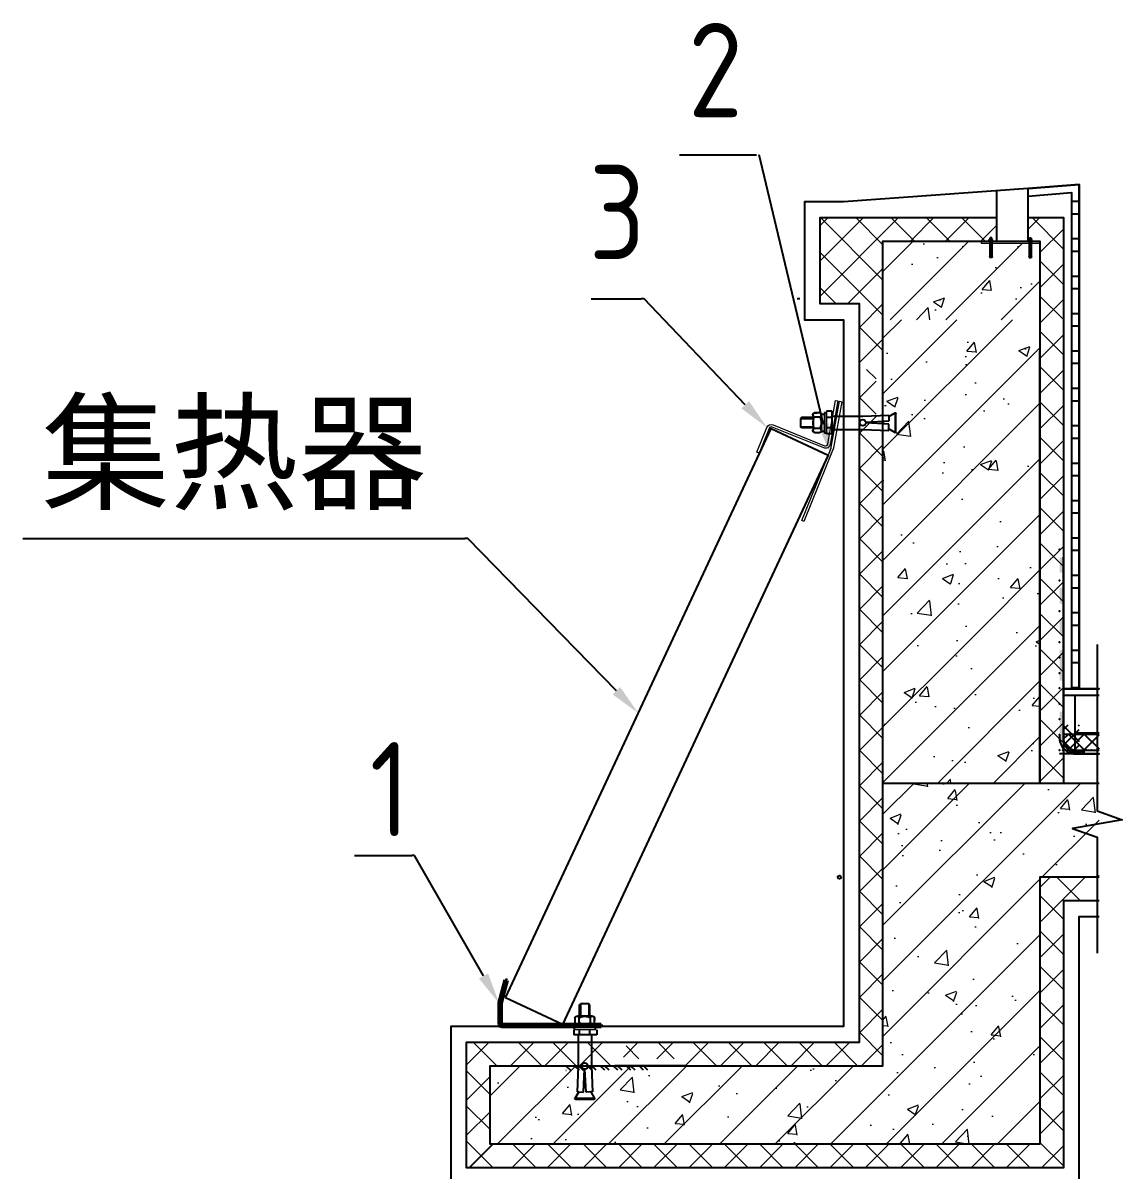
# Model space of a CAD drawing. Extents: x 27938 to 1042331, y -235042 to 1535213.
# Drawn here: x 730281 to 736578, y 811651 to 818224 of the extents above; entities that cross this region are included whole.
import ezdxf

# ---------------------------------------------------------------- set-up
doc = ezdxf.new("R2010")
doc.units = 0
doc.header["$LTSCALE"] = 1000
doc.header["$MEASUREMENT"] = 0
doc.linetypes.add('ACAD_ISO02W100', pattern=[15, 12, -3])
for name, color, linetype, lineweight in [('2细实线', 3, 'Continuous', 13), ('PUB_HATCH', 8, 'Continuous', 9), ('文字层', 7, 'Continuous', 9), ('栏杆', 163, 'Continuous', 5)]:
    doc.layers.add(name, color=color, linetype=linetype, lineweight=lineweight)
for name, color, linetype in [('A-detl-FINISH', 1, 'Continuous'), ('A-detl-water-DASH', 210, 'Continuous'), ('A-detl-XH', 8, 'Continuous'), ('Defpoint', 7, 'Continuous'), ('DIM_SYMB', 3, 'Continuous'), ('HANDRAIL', 2, 'Continuous'), ('LWK-建筑-剖面-构件', 4, 'Continuous'), ('PJ', 4, 'Continuous'), ('SURFACE', 6, 'Continuous'), ('WALL_FNSH', 6, 'Continuous'), ('实线层', 7, 'Continuous'), ('粗实线', 7, 'Continuous'), ('面层', 11, 'Continuous')]:
    doc.layers.add(name, color=color, linetype=linetype)
doc.styles.get("Standard").update_dxf_attribs({"font": 'gbenor.shx', "bigfont": 'gbcbig.shx'})
pattern_1 = [(45, (-2875805.683243243, -776584.328833896), (-159.0990257669732, 159.0990257669732), []), (49.99999999999999, (-2875805.683243243, -776584.328833896), (645.534164340678, -56.47692148433559), [67.5, -742.5]), (355, (-2875805.683243243, -776584.328833896), (-124.8762002517, 676.9729203300108), [54, -594]), (100.4514, (-2875751.888731244, -776589.035239896), (520.6584435426194, 620.4955878548582), [57.36617099999986, -631.0279007999977]), (46.18420000000002, (-2875805.683243243, -776404.328833896), (960.51694376308, -148.9671128961162), [101.2499999999995, -1113.749999999995]), (96.63559999999993, (-2875725.640172744, -776416.7428101965), (841.1964349938328, 876.7060838103974), [86.04925919999944, -946.5416999999958]), (351.1842000000001, (-2875805.683243243, -776404.328833896), (841.1957506202642, 876.7067408327921), [81, -891]), (21, (-2875715.683243243, -776449.328833896), (537.2163469066154, -362.3570015988049), [67.5, -742.5]), (326, (-2875715.683243243, -776449.328833896), (218.9837987294235, 652.6350405421676), [54, -594]), (71.45140000000002, (-2875670.915233543, -776479.5252792963), (756.2003657233406, 290.2774470389571), [57.36617099999987, -631.027900799998]), (37.50000000000001, (-2875805.683243243, -776584.328833896), (10.9438697855616, 299.6044684481803), [0, -586.8000000000001, 0, -603, 0, -596.25]), (7.499999999999999, (-2875805.683243243, -776584.328833896), (236.7625836979337, 354.9705406941242), [0, -343.7999999999999, 0, -573.3000000000001, 0, -227.25]), (327.5, (-2876006.383243244, -776584.328833896), (480.440192555168, -20.29938456094178), [0, -225, 0, -702, 0, -931.5]), (317.5, (-2876096.383243244, -776584.328833896), (524.8675524081475, 90.09448409908593), [0, -292.5, 0, -466.2, 0, -661.5])]
pattern_2 = [(45, (-6250195.436538409, 459852.1452045958), (-101.0278813620279, 101.0278813620279), []), (135, (-6250195.436538409, 459852.1452045958), (-101.0278813620279, -101.0278813620279), [])]

# ---------------------------------------------------------------- blocks, each defined once
blk = doc.blocks.new('0HLS')
at = {"layer": 'PJ'}
for p, q in [((-4.106218116688065, -16.654176101345), (4.10621811678448, -16.65417610134318)), ((-4.106218116688065, -17.90417610134409), (-4.106218116688065, -16.654176101345)), ((-4.106218116688065, -17.90417610134409), (4.10621811678448, -17.904176101345)), ((-2.499999999999994, -17.90417610134318), (-2.499999999999996, -55.39018457949715)), ((-1.976375245819321, -9.556851246164113), (-2.497208577017767, -10.07768457741167)), ((-2.497208577017767, -10.07768457741167), (-2.497208577017767, -13.54990678572903)), ((1.985887064850436, -9.556851246164113), (-1.976375245819321, -9.556851246164113)), ((2.502791406295733, -10.07768457741167), (1.985887064850436, -9.556851246164113)), ((2.086124739628763, -16.30501212562194), (2.086124739628763, -13.89712900656104)), ((2.500000000000005, -17.90417610134409), (2.500000000000003, -55.39018457949715)), ((2.502791406295733, -13.54990678572903), (2.502791406295733, -10.07768457741167)), ((4.10621811678448, -17.904176101345), (4.10621811678448, -16.65417610134318)), ((-2.499999999999996, -55.39018457949715), (-3.333333333333028, -58.72351791283017)), ((-0.4166666666669663, -55.39018457949715), (-2.499999999999996, -55.39018457949715)), ((-0.4166666666669663, -41.20603514621779), (-0.4166666666669681, -58.72351791283017)), ((-0.4166666666669663, -41.20603514621779), (0.4166666666669734, -41.20603514621779)), ((0.4166666666669734, -41.20603514621779), (0.4166666666669716, -58.72351791283017)), ((2.500000000000002, -55.39018457949715), (0.4166666666669721, -55.39018457949715)), ((2.500000000000003, -55.39018457949715), (3.333333333333032, -58.72351791283017)), ((-3.333333333333028, -58.72351791283017), (3.333333333333032, -58.72351791283017)), ((-3.333333333333028, -58.72351791283017), (-2.499999999999998, -59.55685124616412)), ((2.500000000000001, -59.55685124616412), (-2.499999999999998, -59.55685124616412)), ((3.333333333333032, -58.72351791283017), (2.500000000000001, -59.55685124616412))]:
    blk.add_line(p, q, dxfattribs=at)
for points in [[(-4.16586854388424, -16.30501212562194, 0.0806281835895164), (-3.676976678737442, -16.56393442288663, 0.0806281835895167), (-3.13128870329819, -16.65493247405084, 0.0817177255517844), (-2.577736736081527, -16.56631408279008, 0.0817177255517865), (-2.081758624699427, -16.30501212562194)], [(-4.164871889613092, -13.89844338337116, -0.0806281835895164), (-3.675980024466294, -13.63952108615467, -0.0806281835895167), (-3.130292049124358, -13.54852303494226, -0.0817177255517844), (-2.576740081810379, -13.63714142620392, -0.0817177255517865), (-2.080761970525594, -13.89844338337116)], [(2.08399405605906, -16.30871897864381, -0.0410913664802528), (1.05621634254931, -16.56722654137684, -0.0410913664802522), (5.3e-15, -16.65417610134409, -0.041091366480252), (-1.0562163425493, -16.56722654137684, -0.0410913664802523), (-2.083994055962643, -16.30871897864381)], [(2.084990710330208, -13.8947365303984, 0.0410913664802528), (1.057212996820458, -13.63622896766446, 0.0410913664802522), (0.0009966542711535, -13.54927940764992, 0.041091366480252), (-1.055219688278151, -13.63622896766446, 0.0410913664802523), (-2.082997401691494, -13.8947365303984)], [(4.170454718890147, -13.89844338337116, 0.0806281835895164), (3.681562853744258, -13.63952108615467, 0.0806281835895167), (3.135874878305009, -13.54852303494226, 0.0817177255517844), (2.582322911087436, -13.63714142620392, 0.0817177255517865), (2.086344799706244, -13.89844338337116)]]:
    blk.add_lwpolyline(points, format="xyb", dxfattribs=at)
for points in [[(-4.163875235341034, -16.30501212562194), (-4.163875235341034, -13.89712900656013)], [(-3.122208572845915, -13.54990678572903), (3.12779140212479, -13.54990678572903)], [(4.169458064619908, -16.30501212562194), (4.169458064619908, -14.59157344822415), (4.169458064619908, -13.89712900656013)]]:
    blk.add_lwpolyline(points, dxfattribs=at)
for radius, start, end in [(1.72650467747855, 232.8744671269124, 251.5612685906884), (1.726504677475728, 251.5612685909522, 270.2480700547298), (1.726504677475883, 270.2480700544693, 288.6868014636777), (1.726504677479192, 288.6868014640072, 307.1255328731287)]:
    blk.add_arc((3.127403105027047, -14.92844397891258), radius, start, end, dxfattribs=at)
blk = doc.blocks.new('0埋件')
at = {"layer": '栏杆'}
blk.add_lwpolyline([(-75, 0), (75, 0), (75, 5), (-75, 5)], close=True, dxfattribs=at)
blk.add_blockref('0HLS', (-50.004755909511, 22.90417610134318), dxfattribs=at)
at = {"layer": '栏杆', "xscale": -1}
blk.add_blockref('0HLS', (50.004755909511, 22.90417610134318), dxfattribs=at)
blk = doc.blocks.new('$LinePat$防水层1')
at = {"color": 0}
blk.add_solid([(150, 0), (450, 0), (150, -100), (450, -100)], dxfattribs=at)
at = {"layer": 'Defpoint'}
for p in [(0, 0), (600, 0)]:
    blk.add_point(p, dxfattribs=at)
blk = doc.blocks.new('3')
at = {"color": 7, "linetype": 'Continuous', "lineweight": 50}
for p, q in [((-1020.442748615048, 442.3550840575096), (-1012.733104952636, 471.1278659138846)), ((-1018.027934049325, 441.7080364447529), (-1010.318290386913, 470.4808183011286)), ((-1012.733104952636, 471.1278659138846), (-1010.318290386913, 470.4808183011286)), ((-1020.562008223036, 441.4492173996506), (-1020.562008223036, 415.3436304854022)), ((-1018.062008223036, 441.4492173996504), (-1018.062008223036, 415.3436304854022)), ((-890.5620082230369, 414.3436304854022), (-1017.062008223036, 414.3436304854022)), ((-890.5620082230369, 411.8436304854022), (-1017.062008223036, 411.8436304854022)), ((-890.5620082230369, 414.3436304854022), (-890.5620082230369, 411.8436304854022))]:
    blk.add_line(p, q, dxfattribs=at)
for centre, radius, start, end in [((-1017.062008223036, 441.4492173996506), 3.5, 165.0000000000004, 180), ((-1017.062008223036, 441.4492173996504), 1, 165.0000000000012, 180), ((-1017.062008223036, 415.3436304854022), 3.5, 180, 270), ((-1017.062008223036, 415.3436304854022), 1, 180, 270)]:
    blk.add_arc(centre, radius, start, end, dxfattribs=at)
blk = doc.blocks.new('1233')
for p, q in [((-156521.6368284314, -71882.33258047688), (-156526.6368284314, -71882.33258047688)), ((-156526.6368284314, -71882.33258047688), (-156526.6368284314, -71904.33258047688)), ((-156521.6368284314, -71904.33258047688), (-156526.6368284314, -71904.33258047688))]:
    blk.add_line(p, q)
at = {"lineweight": -3}
for p, q in [((-156521.6368284314, -71882.33258047688), (-156526.6368284314, -71882.33258047688)), ((-156526.6368284314, -71888.83258047688), (-156521.6368284314, -71888.83258047688)), ((-156519.6368284314, -71885.83258047688), (-156516.6368284314, -71885.83258047688)), ((-156516.6368284314, -71886.83258047688), (-156516.6368284314, -71888.33258047688)), ((-156516.6368284314, -71888.83258047688), (-156516.6368284314, -71886.83258047688)), ((-156516.6368284314, -71886.83258047688), (-156516.6368284314, -71900.83258047688)), ((-156516.6368284314, -71888.33258047688), (-156516.6368284314, -71893.83258047688)), ((-156515.1368284314, -71884.33258047688), (-156510.1368284314, -71884.33258047688)), ((-156515.1368284314, -71888.33258047688), (-156510.1368284314, -71888.33258047688)), ((-156510.1368284314, -71884.33258047688), (-156512.6368284314, -71884.33258047688)), ((-156508.6368284314, -71886.83258047688), (-156508.6368284314, -71900.83258047688)), ((-156496.6368284314, -71889.83258047688), (-156496.6368284314, -71897.83258047688)), ((-156526.6368284314, -71898.83258047688), (-156521.6368284314, -71898.83258047688)), ((-156519.6368284314, -71894.33258047688), (-156516.6368284314, -71892.60052966932)), ((-156519.6368284314, -71895.33258047688), (-156516.6368284314, -71893.60052966932)), ((-156516.6368284314, -71900.83258047688), (-156516.6368284314, -71898.83258047688)), ((-156516.6368284314, -71900.83258047688), (-156516.6368284314, -71899.33258047688)), ((-156515.1368284314, -71899.33258047688), (-156510.1368284314, -71899.33258047688)), ((-156508.6368284314, -71898.83258047688), (-156497.6368284314, -71898.83258047688)), ((-156516.6368284314, -71901.83258047688), (-156519.6368284314, -71901.83258047688)), ((-156510.1368284314, -71903.33258047688), (-156515.1368284314, -71903.33258047688)), ((-156510.1368284314, -71903.33258047688), (-156512.6368284314, -71903.33258047688))]:
    blk.add_line(p, q, dxfattribs=at)
at = {"linetype": 'ACAD_ISO02W100', "lineweight": -3}
blk.add_line((-156508.6368284314, -71888.83258047688), (-156497.6368284314, -71888.83258047688), dxfattribs=at)
at = {"lineweight": -3}
for centre, radius, start, end in [((-156514.6368284314, -71886.33258047688), 2.06155281280883, 194.0362434667132, 255.9637565340943), ((-156505.8034950981, -71893.83258047688), 10.83333333333307, 149.4897625931668, 210.5102374068332), ((-156510.6368284314, -71886.33258047688), 2.06155281280883, 284.0362434659057, 75.96375653409432), ((-156519.4701617648, -71893.83258047688), 10.83333333333307, 329.4897625931667, 30.51023740683322), ((-156514.6368284314, -71901.33258047688), 2.06155281280883, 104.0362434659057, 165.9637565332868), ((-156510.6368284314, -71901.33258047688), 2.06155281280883, 284.0362434659057, 75.96375653409432)]:
    blk.add_arc(centre, radius, start, end, dxfattribs=at)
at = {"layer": '粗实线', "lineweight": -3}
for p, q in [((-156588.5759809469, -71902.83927094797), (-156588.5759809469, -71884.8258900058)), ((-156587.8259809469, -71884.392877304), (-156587.8259809469, -71903.27228364977)), ((-156581.6477777166, -71887.95986460207), (-156587.8259809469, -71884.392877304)), ((-156581.6215991069, -71886.46009305934), (-156581.7263135455, -71892.45917923027)), ((-156581.6215991069, -71886.46009305934), (-156581.6477777166, -71887.95986460207)), ((-156519.6368284314, -71883.83258047688), (-156521.6368284314, -71883.83258047688)), ((-156519.6368284314, -71883.83258047688), (-156519.6368284314, -71903.83258047688)), ((-156516.6368284314, -71886.83258047688), (-156516.6368284314, -71885.83258047688)), ((-156496.6368284314, -71889.83258047688), (-156508.6368284314, -71889.83258047688)), ((-156497.6368284314, -71888.83258047688), (-156496.6368284314, -71889.83258047688)), ((-156581.6477777166, -71899.70529635169), (-156587.8259809469, -71903.27228364977)), ((-156581.6215991069, -71901.20506789442), (-156581.7263135455, -71895.2059817235)), ((-156581.6215991069, -71901.20506789442), (-156581.6477777166, -71899.70529635169)), ((-156516.6368284314, -71900.83258047688), (-156516.6368284314, -71901.83258047688)), ((-156496.6368284314, -71897.83258047688), (-156508.6368284314, -71897.83258047688)), ((-156497.6368284314, -71898.83258047688), (-156496.6368284314, -71897.83258047688)), ((-156521.6368284314, -71903.83258047688), (-156519.6368284314, -71903.83258047688))]:
    blk.add_line(p, q, dxfattribs=at)
at = {"layer": '粗实线', "linetype": 'ACAD_ISO02W100', "lineweight": -3}
for p, q in [((-156556.6368284314, -71887.33258047688), (-156581.6215991069, -71886.46009305934)), ((-156526.6368284314, -71887.33258047688), (-156556.6368284314, -71887.33258047688)), ((-156581.7263135455, -71892.45917923027), (-156559.6323437876, -71893.66860562819)), ((-156581.7263135455, -71895.2059817235), (-156559.6323437876, -71893.99655532558)), ((-156556.6368284314, -71900.33258047688), (-156581.6215991069, -71901.20506789442)), ((-156526.6368284314, -71900.33258047688), (-156556.6368284314, -71900.33258047688))]:
    blk.add_line(p, q, dxfattribs=at)
at = {"layer": '粗实线', "lineweight": 13}
for p, q in [((-156521.6368284314, -71888.83258047688), (-156526.6368284314, -71888.83258047688)), ((-156521.6368284314, -71882.83258047688), (-156521.6368284314, -71904.83258047688)), ((-156576.7796746641, -71892.72995880083), (-156576.7796746641, -71894.93520215293))]:
    blk.add_line(p, q, dxfattribs=at)
at = {"layer": '粗实线', "lineweight": -3}
for centre, radius, start, end in [((-156588.0759809469, -71884.8258900058), 0.5, 60.0000000001465, 180), ((-156514.6350067274, -71886.33440218086), 2.063762379009298, 104.0730426015303, 165.9269573992804), ((-156510.6360856431, -71886.33213480387), 2.060940384829252, 345.9467280168325, 75.9807850496404), ((-156556.6368284314, -71893.83258047688), 3, 183.1332503600567, 176.8667496399433), ((-156510.6360856431, -71901.33302614989), 2.060940384829252, 284.0192149503596, 14.05327198316746), ((-156588.0759809469, -71902.83927094797), 0.5, 180, 299.9999999998535), ((-156514.6350067274, -71901.3307587729), 2.063762379009298, 194.0730426007196, 255.9269573984697)]:
    blk.add_arc(centre, radius, start, end, dxfattribs=at)

msp = doc.modelspace()

# ---------------------------------------------------------------- hatches: boundary and pattern name
at = {"layer": 'A-detl-XH', "linetype": 'Continuous'}
h = msp.add_hatch(dxfattribs=at)
h.set_pattern_fill('ANSI32', color=256, scale=45, angle=315, style=0)
h.set_pattern_definition([(0, (14610.2323269617, 2411687.579652489), (4.815e-14, 214.3125), []), (0, (14681.66985781759, 2411616.142121634), (4.815e-14, 214.3125), [])])
h.paths.add_polyline_path([(736288.2025055924, 814408.8673170996), (736333.2025055924, 814408.8673170996), (736333.2025055924, 817297.8540583893), (736186.9525055924, 817287.1304947496), (736040.7025055903, 817276.40693111), (736040.7025055903, 817231.4069311094), (736288.2025055924, 817252.8540583893)])
h = msp.add_hatch(dxfattribs=at)
h.set_pattern_fill('多孔材料', color=256, scale=22.5, style=0)
h.set_pattern_definition([(45, (14677.7323269617, 2410832.579652489), (-45.00004574500798, 45.00004574500798), []), (135, (14677.7323269617, 2410832.579652489), (-45.00004574500798, -45.00004574500798), [])])
h.paths.add_polyline_path([(736243.2025055903, 814035.3673170996), (736333.2025055903, 814035.3673170996), (736333.2025055903, 814201.8673171002), (736243.2025055903, 814201.8673171002)])
h = msp.add_hatch(dxfattribs=at)
h.set_pattern_fill('多孔材料', color=256, scale=22.5, style=0)
h.set_pattern_definition([(45, (13840.4327980635, 2411021.579652489), (-45.00004574500798, 45.00004574500798), []), (135, (13840.4327980635, 2411021.579652489), (-45.00004574500798, -45.00004574500798), [])])
h.paths.add_polyline_path([(736447.1676865491, 814057.8673170991), (736447.1676865491, 814147.8673170996), (736243.2025055924, 814147.8673170996), (736243.2025055903, 814057.8673170991)])
at = {"layer": 'LWK-建筑-剖面-构件'}
h = msp.add_hatch(dxfattribs=at)
h.set_pattern_fill('金属', color=8, scale=20.95632000144246, angle=89.99999999999984, style=0)
h.set_pattern_definition([(134.9999999999998, (-9450373.089183725, 249939.2424975261), (-37.04588995433822, -37.04588995433799), []), (134.9999999999998, (-9450373.089183725, 249963.9397574547), (-37.04588995433822, -37.04588995433799), [])])
h.paths.add_polyline_path([(733882.9075851754, 812248.8673170855), (733882.9075851754, 812222.7447013506), (733392.0475851834, 812222.7447013506), (733392.0475851834, 812248.8673170855)])
at = {"layer": 'PUB_HATCH', "linetype": 'ByBlock'}
h = msp.add_hatch(dxfattribs=at)
h.set_pattern_fill('ANSI37', color=256, scale=90, style=0)
h.set_pattern_definition(pattern_2)
h.paths.add_polyline_path([(734848.2025055903, 817108.8673170834), (734848.2025055903, 816613.8673170834), (735073.2025055924, 816613.8673170845), (735073.2025055924, 816281.6800460307), (735208.2025055903, 816281.6800460307), (735208.2025055903, 816973.8673170845), (735860.7025055903, 816973.8673170834), (735860.7025055903, 817108.8673170834)])
h = msp.add_hatch(dxfattribs=at)
h.set_pattern_fill('ANSI37', color=256, scale=90, style=0)
h.set_pattern_definition(pattern_2)
h.paths.add_polyline_path([(736243.2025055903, 813868.8673170845), (736108.2025055903, 813868.8673170845), (736108.2025055903, 816973.8673170834), (736040.7025055903, 816973.8673170834), (736040.7025055903, 817108.8673170834), (736243.2025055924, 817108.8673170845)])
at = {"layer": 'PUB_HATCH'}
h = msp.add_hatch(dxfattribs=at)
h.set_pattern_fill('钢筋混凝土', color=256, scale=90, style=0)
h.set_pattern_definition([(45, (84978.8720612129, 715780.4460181562), (-159.0990257669732, 159.0990257669732), []), (49.99999999999999, (84978.8720612129, 715780.4460181562), (645.534164340678, -56.47692148433559), [67.5, -742.5]), (355, (84978.8720612129, 715780.4460181562), (-124.8762002517, 676.9729203300108), [54, -594]), (100.4514, (85032.66657321143, 715775.7396121562), (520.6584435426194, 620.4955878548582), [57.36617099999935, -631.0279007999895]), (46.18420000000002, (84978.8720612129, 715960.4460181562), (960.51694376308, -148.9671128961162), [101.2499999999987, -1113.749999999989]), (96.63559999999993, (85058.91513171128, 715948.032041857), (841.1964349938328, 876.7060838103974), [86.04925919999849, -946.5416999999882]), (351.1842000000001, (84978.8720612129, 715960.4460181562), (841.1957506202642, 876.7067408327921), [81, -891]), (21, (85068.8720612129, 715915.4460181562), (537.2163469066154, -362.3570015988049), [67.5, -742.5]), (326, (85068.8720612129, 715915.4460181562), (218.9837987294235, 652.6350405421676), [54, -594]), (71.45140000000002, (85113.64007091185, 715885.2495727569), (756.2003657233406, 290.2774470389571), [57.36617099999987, -631.027900799998]), (37.50000000000001, (84978.8720612129, 715780.4460181562), (10.9438697855616, 299.6044684481803), [0, -586.8000000000001, 0, -603, 0, -596.25]), (7.499999999999999, (84978.8720612129, 715780.4460181562), (236.7625836979337, 354.9705406941242), [0, -343.7999999999999, 0, -573.3000000000001, 0, -227.25]), (327.5, (84778.17206121038, 715780.4460181562), (480.440192555168, -20.29938456094182), [0, -225, 0, -702, 0, -931.5]), (317.5, (84688.17206121038, 715780.4460181562), (524.8675524081475, 90.09448409908589), [0, -292.5, 0, -466.2, 0, -661.5])])
h.paths.add_polyline_path([(736108.2025055903, 816523.8673170845), (736108.2025055903, 816962.6173170845), (736057.5882063889, 816962.6173170845), (736057.5882063889, 816889.5237980082), (736059.4632063882, 816882.0237980079), (736046.3382063889, 816868.8987980086), (736046.3382063889, 816880.1487980086), (736044.4632063875, 816882.0237980079), (736046.3382063889, 816889.5237980082), (736046.3382063889, 816962.6173170845), (735832.5668047959, 816962.6173170845), (735832.5668047959, 816889.5237980082), (735834.4418047973, 816882.0237980079), (735821.3168047959, 816868.8987980086), (735821.3168047959, 816880.1487980086), (735770.7025055903, 816930.7630972131), (735770.7025055903, 816973.8673170845), (735658.2025055903, 816973.8673170845), (735658.2025055903, 816523.8673170845)])
h.paths.add_polyline_path([(735208.2025055903, 816973.8673170845), (735208.2025055903, 816523.8673170845), (735658.2025055903, 816523.8673170845), (735658.2025055903, 816973.8673170845)])
at = {"layer": 'PUB_HATCH', "linetype": 'ByBlock'}
h = msp.add_hatch(dxfattribs=at)
h.set_pattern_fill('钢筋混凝土', color=256, scale=90, style=0)
h.set_pattern_definition(pattern_1)
h.paths.add_polyline_path([(736108.2025055903, 814723.8673170845), (735208.2025055903, 814723.8673170845), (735208.2025055903, 816523.8673170845), (736108.2025055903, 816523.8673170845)])
h = msp.add_hatch(dxfattribs=at)
h.set_pattern_fill('ANSI37', color=256, scale=90, style=0)
h.set_pattern_definition(pattern_2)
h.paths.add_polyline_path([(735168.945984569, 816238.5560067511), (735168.945984569, 815832.1493120294), (735208.2025055903, 815832.1493120294), (735208.2025055903, 812248.8673170845), (734080.4850548467, 812248.8673170845), (734080.4850548467, 812289.326817081), (733719.2097551293, 812289.326817081), (733741.9018232952, 812383.8673170845), (735073.2025055903, 812383.8673170845), (735073.2025055903, 816238.5560067511)])
h = msp.add_hatch(dxfattribs=at)
h.set_pattern_fill('钢筋混凝土', color=256, scale=90, style=0)
h.set_pattern_definition(pattern_1)
h.paths.add_polyline_path([(736108.2025055924, 814723.8673170845), (735658.2025055924, 814723.8673170849), (735658.2025055903, 813868.8673170845), (736108.2025055903, 813868.8673170845)])
h.paths.add_polyline_path([(735658.2025055903, 814723.8673170845), (735208.2025055903, 814723.8673170845), (735208.2025055903, 813868.8673170845), (735658.2025055903, 813868.8673170845)])
h = msp.add_hatch(dxfattribs=at)
h.set_pattern_fill('钢筋混凝土', color=256, scale=90, style=0)
h.set_pattern_definition([(45, (-6250195.436538409, 459852.1452045958), (-159.0990257669732, 159.0990257669732), []), (49.99999999999999, (-6250195.436538409, 459852.1452045958), (645.534164340678, -56.47692148433559), [67.5, -742.5]), (355, (-6250195.436538409, 459852.1452045958), (-124.8762002517, 676.9729203300108), [54, -594]), (100.4514, (-6250141.642026408, 459847.4387985957), (520.6584435426194, 620.4955878548582), [57.36617099999977, -631.0279007999962]), (46.18420000000002, (-6250195.436538409, 460032.1452045958), (960.51694376308, -148.9671128961162), [101.2499999999995, -1113.749999999995]), (96.63559999999993, (-6250115.393467904, 460019.7312282955), (841.1964349938328, 876.7060838103974), [86.04925919999927, -946.5416999999945]), (351.1842000000001, (-6250195.436538409, 460032.1452045958), (841.1957506202642, 876.7067408327921), [81, -891]), (21, (-6250105.436538409, 459987.1452045958), (537.2163469066154, -362.3570015988049), [67.5, -742.5]), (326, (-6250105.436538409, 459987.1452045958), (218.9837987294235, 652.6350405421676), [54, -594]), (71.45140000000002, (-6250060.668528708, 459956.9487591954), (756.2003657233406, 290.2774470389571), [57.36617099999987, -631.027900799998]), (37.50000000000001, (-6250195.436538409, 459852.1452045958), (10.9438697855616, 299.6044684481803), [0, -586.8000000000001, 0, -603, 0, -596.25]), (7.499999999999999, (-6250195.436538409, 459852.1452045958), (236.7625836979337, 354.9705406941242), [0, -343.7999999999999, 0, -573.3000000000001, 0, -227.25]), (327.5, (-6250396.136538409, 459852.1452045958), (480.440192555168, -20.29938456094182), [0, -225, 0, -702, 0, -931.5]), (317.5, (-6250486.136538409, 459852.1452045958), (524.8675524081475, 90.09448409908589), [0, -292.5, 0, -466.2, 0, -661.5])])
h.paths.add_polyline_path([(736447.1676865491, 813328.8673170845), (736447.1676865491, 813868.8673170845), (735208.2025055903, 813868.8673170845), (735208.2025055903, 812248.8673170845), (732958.2025055903, 812248.8673170845), (732958.2025055903, 811798.8673170834), (736108.2025055903, 811798.8673170834), (736108.2025055903, 813328.8673170845)])

# ---------------------------------------------------------------- linework, layer by layer
at = {"linetype": 'ByBlock', "lineweight": -2}
for p, q in [((733839.9466809033, 816643.5824137747), (733823.7466809008, 816643.5824137747)), ((734732.4561342952, 816643.5824137747), (734716.2561342948, 816643.5824137747))]:
    msp.add_line(p, q, dxfattribs=at)
for points in [[(734042.163859045, 817469.366400525), (734483.921902459, 817469.366400525)], [(734867.8334594924, 815922.9428244594), (734500.1219024594, 817469.366400525)], [(733535.8310898697, 816643.5824137747), (733823.7466809008, 816643.5824137747)], [(734419.5841557357, 816036.0470859272), (733839.9466809033, 816643.5824137747)]]:
    msp.add_lwpolyline(points, dxfattribs=at)
at = {"color": 1}
for points in [[(735208.2025055903, 813868.8673170845), (735208.2025055903, 816973.8673170845), (736108.2025055903, 816973.8673170845), (736108.2025055903, 813868.8673170845), (736108.2025055903, 816343.8673170845)], [(736447.1676865491, 813328.8673170845), (736108.2025055903, 813328.8673170845), (736108.2025055903, 811798.8673170834), (732958.2025055903, 811798.8673170834), (732958.2025055903, 812248.8673170845), (735208.2025055903, 812248.8673170845), (735208.2025055903, 813868.8673170845), (736447.1676865491, 813868.8673170845)]]:
    msp.add_lwpolyline(points, dxfattribs=at)
at = {"linetype": 'Continuous', "lineweight": 0}
msp.add_lwpolyline([(734486.5232786209, 815763.9537039155), (734543.8380874136, 815905.8128336644, -0.4142135623720842), (734578.9864295091, 815920.7324197155), (734874.4072550234, 815801.3746585496, 0.4769755326968021), (734892.7593487013, 815811.5473901877), (734936.74944852, 816061.0276435326), (734950.0443531856, 816058.6833931344), (734906.0542533669, 815809.2031397889, -0.476975532697033), (734869.350066013, 815788.8576765126), (734573.9292404988, 815908.2154376786, 0.414213562372526), (734556.35506945, 815900.755644653), (734499.0402606573, 815758.8965149046)], format="xyb", close=True, dxfattribs=at)
msp.add_lwpolyline([(734911.0395331142, 815787.7398993934, 0.05240777928288698), (734912.4657246006, 815792.7136201835), (734958.8990163888, 816056.0499037195), (734972.1939210544, 816053.7056533212), (734925.71956416, 815790.1364779875, -0.05240777928288698), (734923.6451038163, 815782.9019750205), (734755.9580234181, 815367.8618868397), (734743.4410413817, 815372.9190758511), (734911.0395331142, 815787.739899394)], format="xyb", dxfattribs=at)
at = {"color": 5}
msp.add_circle((734959.2766718707, 813329.117568457), 9.238606318390788, dxfattribs=at)
at = {"lineweight": 0}
for points in [[(734441.2898644462, 816056.7560745402), (734543.8380874136, 815905.8128336644), (734397.8784470252, 816015.3380973142)], [(734897.0197051674, 815929.8827858046), (734909.4732275613, 815747.8253504164), (734838.6472138196, 815916.0028631147)]]:
    msp.add_solid(points, dxfattribs=at)
at = {"layer": 'A-detl-FINISH', "linetype": 'Continuous'}
msp.add_line((736310.7025055924, 814156.8673171002), (736447.1676865491, 814156.8673171002), dxfattribs=at)
msp.add_lwpolyline([(736040.7025055903, 817231.4069311094), (736288.2025055924, 817252.8540583893), (736288.2025055924, 814408.8673170996)], dxfattribs=at)
msp.add_lwpolyline([(736447.1676865491, 814147.8673170996), (736243.2025055903, 814147.8673170996, 0.4686291500833193), (736310.7025055924, 814057.8673170996), (736310.7025055924, 814372.8673171002)], format="xyb", dxfattribs=at)
at = {"layer": 'A-detl-water-DASH', "linetype": 'Continuous'}
for p, q in [((736243.2025055903, 814106.219824943), (736243.2025055903, 815162.617317105)), ((736310.7025055924, 814057.8673170996), (736447.1676865491, 814057.8673170996))]:
    msp.add_line(p, q, dxfattribs=at)
msp.add_lwpolyline([(736220.7025055903, 814147.8673170996, 0.4574223581474308), (736310.7025055966, 814035.3673170991), (736447.1676865491, 814035.3673170996), (736220.7025055903, 814035.3673170996)], format="xyb", dxfattribs=at)
at = {"layer": 'DIM_SYMB', "color": 1, "lineweight": -2}
msp.add_lwpolyline([(736436.7086154885, 814662.5724248693), (736436.7086154885, 813709.909901821), (736578.4586154885, 813658.3171211139), (736294.9586154885, 813608.3284220829), (736436.7086154885, 813558.034901821), (736436.7086154885, 812894.9479911823)], dxfattribs=at)
at = {"layer": 'HANDRAIL'}
msp.add_lwpolyline([(735860.7025055903, 816973.867317084), (735860.7025055903, 817263.2086989229)], dxfattribs=at)
at = {"layer": 'LWK-建筑-剖面-构件', "color": 0}
msp.add_line((734080.4850548488, 812248.8673170855), (733671.4350548555, 812248.8673170855), dxfattribs=at)
at = {"layer": 'PUB_HATCH', "linetype": 'ByBlock'}
for p, q in [((736108.2025055903, 813271.2613060102), (736165.808516665, 813328.8673170849)), ((736108.2025055903, 813069.2055432862), (736367.8642793886, 813328.8673170849)), ((736340.4780631588, 813193.867317084), (736205.4780631588, 813328.867317084)), ((736243.2025055903, 813089.0871119284), (736108.2025055882, 813224.087111929)), ((736243.2025055903, 812887.0313492042), (736108.2025055903, 813022.0313492048)), ((736108.2025055903, 812867.1497805626), (736243.2025055903, 813002.1497805621)), ((736243.2025055903, 812684.9755864802), (736108.2025055882, 812819.9755864807)), ((736108.2025055903, 812665.0940178374), (736243.2025055903, 812800.094017837)), ((736243.2025055903, 812482.9198237562), (736108.2025055903, 812617.9198237567)), ((736108.2025055903, 812463.0382551139), (736243.2025055903, 812598.0382551134)), ((736243.2025055903, 812280.8640610321), (736108.2025055903, 812415.8640610321)), ((732823.2025055924, 812254.7631705275), (732952.3066521488, 812383.8673170845)), ((732996.418571405, 812248.8673170798), (732861.4185714008, 812383.8673170845)), ((733074.3271471086, 812248.8673170807), (733209.3271471128, 812383.8673170849)), ((733253.4390663711, 812248.8673170803), (733118.4390663669, 812383.867317084)), ((733271.8447809884, 812248.8673170807), (733406.8447809926, 812383.8673170849)), ((733450.9567002488, 812248.8673170803), (733315.9567002467, 812383.867317084)), ((733469.3624148682, 812248.8673170807), (733604.3624148724, 812383.8673170849)), ((733648.4743341286, 812248.8673170803), (733513.4743341265, 812383.867317084)), ((736108.2025055903, 812260.9824923899), (736243.2025055903, 812395.9824923894)), ((732958.2025055903, 812085.0276201714), (732823.2025055903, 812220.0276201704)), ((733671.4181775918, 812248.8673170803), (733671.4403506069, 812248.8894900954)), ((736243.2025055903, 812078.8082983075), (736108.2025055903, 812213.8082983085)), ((732823.2025055903, 812052.707407804), (732958.2025055882, 812187.7074078019)), ((736108.2025055903, 812058.9267296663), (736243.2025055903, 812193.9267296658)), ((732958.2025055903, 811882.9718574474), (732823.2025055903, 812017.9718574462)), ((736243.2025055903, 811876.7525355835), (736108.2025055903, 812011.7525355839)), ((732823.2025055924, 811850.6516450798), (732958.2025055903, 811985.6516450783)), ((736108.2025055903, 811856.8709669411), (736243.2025055903, 811991.8709669407)), ((732975.2512832301, 811663.8673170828), (732823.2025055903, 811815.9160947222)), ((733083.630663033, 811666.6548316464), (733218.630663033, 811801.6548316469)), ((733220.4080059436, 811666.6548316469), (733085.4080059457, 811801.6548316458)), ((733285.6864257586, 811666.6548316453), (733420.6864257586, 811801.6548316458)), ((733422.4637686672, 811666.6548316458), (733287.4637686693, 811801.6548316448)), ((733490.529703043, 811663.8673170834), (733625.529703043, 811798.867317084)), ((733627.3070459537, 811663.8673170834), (733492.3070459558, 811798.8673170824)), ((733692.5854657666, 811663.8673170834), (733827.5854657666, 811798.867317084)), ((733829.3628086773, 811663.8673170828), (733694.3628086793, 811798.8673170824)), ((733894.6412284923, 811663.867317084), (734029.6412284923, 811798.8673170845)), ((734031.4185714029, 811663.8673170824), (733896.4185714029, 811798.8673170834)), ((734096.6969912158, 811663.867317084), (734231.6969912158, 811798.8673170845)), ((734233.4743341265, 811663.8673170828), (734098.4743341265, 811798.8673170824)), ((734298.7527539394, 811663.8673170834), (734433.7527539394, 811798.867317084)), ((734435.53009685, 811663.8673170834), (734300.53009685, 811798.8673170834)), ((734500.8085166629, 811663.8673170834), (734635.8085166629, 811798.867317084)), ((734637.5858595736, 811663.8673170828), (734502.5858595757, 811798.8673170824)), ((734702.8642793886, 811663.867317084), (734837.8642793886, 811798.867317084)), ((734839.6416222992, 811663.8673170824), (734704.6416222992, 811798.8673170834)), ((734904.9200421121, 811663.867317084), (735039.9200421121, 811798.8673170845)), ((735041.6973850228, 811663.8673170828), (734906.6973850228, 811798.8673170828)), ((735106.9758048357, 811663.8673170834), (735241.9758048357, 811798.8673170834)), ((735243.7531477484, 811663.8673170824), (735108.7531477463, 811798.8673170834)), ((735309.0315675592, 811663.8673170834), (735444.0315675592, 811798.867317084)), ((735445.8089104699, 811663.8673170828), (735310.808910472, 811798.8673170824)), ((735511.0873302849, 811663.8673170845), (735646.0873302849, 811798.867317084)), ((735647.8646731955, 811663.8673170819), (735512.8646731955, 811798.8673170828)), ((735713.1430930084, 811663.867317084), (735848.1430930084, 811798.8673170845)), ((735849.9204359191, 811663.8673170828), (735714.9204359191, 811798.8673170828)), ((735915.198855732, 811663.867317084), (736050.198855732, 811798.8673170834)), ((736051.9761986447, 811663.8673170819), (735916.9761986426, 811798.8673170828)), ((736243.2025055903, 811674.6967728599), (736108.2025055903, 811809.6967728604)), ((736117.2546184555, 811663.8673170834), (736243.2025055903, 811789.8152042171))]:
    msp.add_line(p, q, dxfattribs=at)
at = {"layer": 'SURFACE'}
msp.add_line((732838.4739403195, 811663.867317084), (732973.4739403195, 811798.8673170845), dxfattribs=at)
for points in [[(736447.1676865491, 813193.8673170845), (736243.2025055903, 813193.8673170845), (736243.2025055903, 811663.8673170834), (732823.2025055903, 811663.8673170834), (732823.2025055903, 812383.8673170845), (735073.2025055903, 812383.8673170845), (735073.2025055924, 816613.8673170845), (734848.2025055903, 816613.8673170834), (734848.2025055903, 817108.8673170845), (735860.7025055903, 817108.8673170834)], [(736040.7025055903, 817108.8673170834), (736243.2025055903, 817108.8673170834), (736243.2025055903, 813868.8673170845)]]:
    msp.add_lwpolyline(points, dxfattribs=at)
at = {"layer": 'WALL_FNSH'}
msp.add_line((736243.2025055903, 814372.8673171002), (736447.1676865491, 814372.8673171002), dxfattribs=at)
msp.add_lwpolyline([(736243.2025055903, 814408.8673170996), (736447.1676865491, 814408.8673170996)], close=True, dxfattribs=at)
at = {"layer": '实线层', "color": 3, "lineweight": -2, "ltscale": 3}
msp.add_lwpolyline([(733046.6020959929, 812637.2598913112), (734568.0278382605, 815899.9679246431), (734894.2986415931, 815747.8253504164), (733372.8728993275, 812485.1173170845)], close=True, dxfattribs=at)
at = {"layer": '文字层', "color": 7, "linetype": 'ByBlock', "lineweight": -2}
for p, q in [((732829.594545588, 815270.7464915188), (732813.3945455897, 815270.7464915188)), ((732524.869249547, 813454.0334658271), (732508.6692495466, 813454.0334658271))]:
    msp.add_line(p, q, dxfattribs=at)
for points in [[(730281.1308183676, 815270.7464915188), (732813.3945455897, 815270.7464915188)], [(733681.6146913568, 814397.4527246107), (732829.594545588, 815270.7464915188)], [(732179.8926646499, 813454.0334658271), (732508.6692495466, 813454.0334658271)], [(732920.0075525868, 812763.3321755144), (732524.869249547, 813454.0334658271)]]:
    msp.add_lwpolyline(points, dxfattribs=at)
at = {"layer": '文字层', "color": 7, "lineweight": -2}
for points in [[(733703.0878274628, 814418.402770572), (733807.3149671267, 814268.613907977), (733660.1415552507, 814376.5026786488)], [(732946.047505472, 812778.2291837271), (733009.3896018633, 812607.0924581985), (732893.9675996996, 812748.4351673014)]]:
    msp.add_solid(points, dxfattribs=at)
at = {"layer": '面层'}
msp.add_lwpolyline([(736040.7025055903, 816973.867317084), (736040.7025055903, 817276.4069311094), (736333.2025055924, 817297.8540583893), (736333.2025055924, 814408.8673170996), (736333.2025055924, 817297.8540583752), (736040.7025055903, 817276.4069310947), (734983.2025055903, 817198.8673170845), (734758.2025055903, 817198.8673170845), (734758.2025055903, 816523.8673170845), (734983.2025055924, 816523.8673170845), (734983.2025055903, 812473.8673170845), (733183.2025055903, 812473.8673170845), (732733.2025055903, 812473.8673170845), (732733.2025055903, 811573.8673170834), (733183.2025055903, 811573.8673170834), (736333.2025055924, 811573.8673170834), (736333.2025055924, 813103.8673170845), (736447.1676865491, 813103.8673170845)], dxfattribs=at)

# ---------------------------------------------------------------- block references
at = {"color": 0, "lineweight": -3, "xscale": -5.940114367207961, "yscale": 5.940114367257075, "zscale": 5.940114367225644}
msp.add_blockref('1233', (-194871.3698766978, 1242990.905288142), dxfattribs=at)
at = {"lineweight": 0, "xscale": 4.5, "yscale": 4.5, "zscale": 4.5}
msp.add_blockref('3', (737601.918638867, 810620.5709799004), dxfattribs=at)
at = {"color": 0, "lineweight": -3, "xscale": -5.940114367207961, "yscale": 5.940114367257075, "zscale": 5.940114367225644, "rotation": 270}
msp.add_blockref('1233', (1160557.761138302, 1742211.840448721), dxfattribs=at)
at = {"layer": 'A-detl-water-DASH', "linetype": 'Continuous', "xscale": 0.2950000000013097, "yscale": 0.225, "zscale": 0.225, "rotation": 90}
for p in [(736220.7025055903, 815029.8673171044), (736220.7025055903, 814852.8673171031), (736220.7025055903, 814675.8673171024), (736220.7025055903, 814498.8673171017), (736220.7025055903, 814411.867317101), (736220.7025055903, 814144.8673171003), (736220.7025055903, 814057.8673170996)]:
    msp.add_blockref('$LinePat$防水层1', p, dxfattribs=at)
at = {"layer": 'A-detl-water-DASH', "linetype": 'Continuous', "xscale": 0.2252856862431769, "yscale": 0.225, "zscale": 0.225}
for p in [(736239.2600354234, 814057.8673170991), (736265.7025055903, 814057.8673170996)]:
    msp.add_blockref('$LinePat$防水层1', p, dxfattribs=at)
at = {"layer": 'HANDRAIL', "xscale": 2.25, "yscale": 2.25, "zscale": 2.25}
msp.add_blockref('0埋件', (735939.4525055903, 816962.617317084), dxfattribs=at)

# ---------------------------------------------------------------- texts
at = {"layer": '2细实线', "color": 0, "char_height": 540, "width": 9056.480743062255, "attachment_point": 1}
for s, insert in [('2', (734092.1178404955, 818224.1393786843)), ('3', (733523.7297663927, 817409.8163559131)), ('{\\fSimSun|b0|i0|c134|p2;集热器}', (730386.8008324682, 816031.7895766057)), ('1', (732268.2705852805, 814103.5032750806))]:
    msp.add_mtext(s, dxfattribs=dict(at, insert=insert))

doc.saveas('drawing.dxf')
